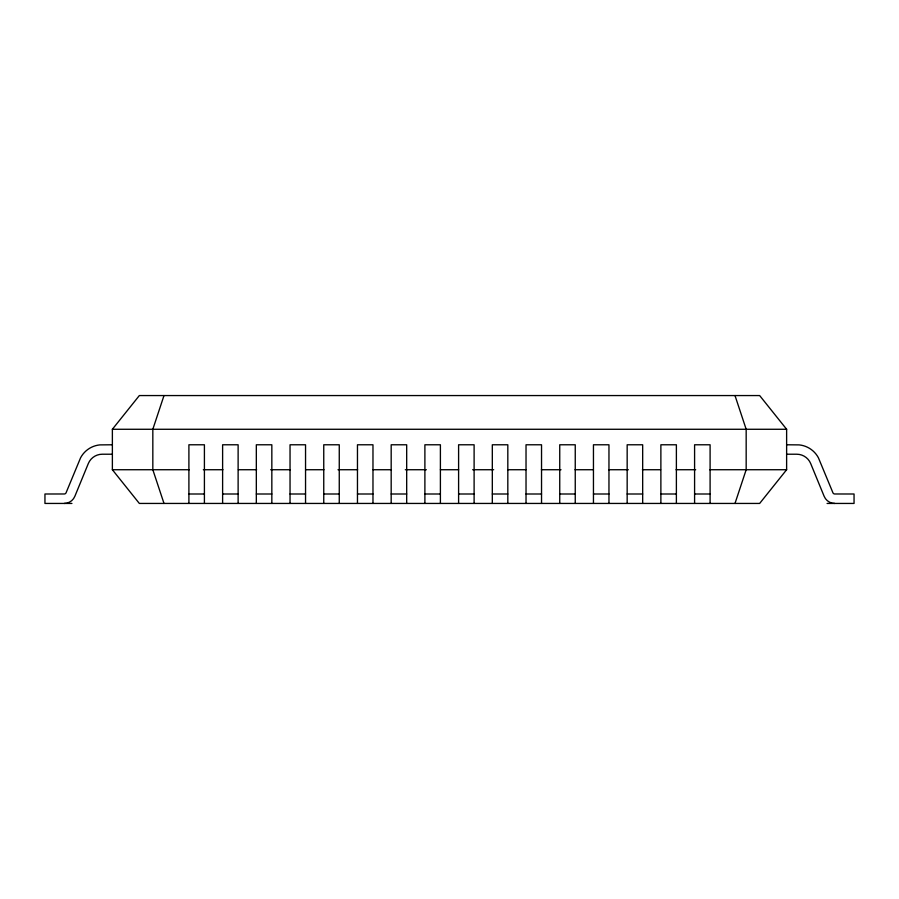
<?xml version="1.0" encoding="UTF-8"?>
<svg xmlns="http://www.w3.org/2000/svg" width="899" height="899" viewBox="0 0 899 899"><rect width="100%" height="100%" fill="white"/><g stroke="black" fill="none" stroke-linecap="round" stroke-linejoin="round"><path stroke-width="1.35" d="M164 395.56L152.83 429.273L152.83 469.728L164 503.44M735 503.44L746.17 469.728L746.17 429.273L735 395.56M112.375 429.273L139.345 395.56L759.655 395.56L786.625 429.273L786.625 469.728L759.655 503.44L139.345 503.44L112.375 469.728L112.375 429.273L786.625 429.273M112.375 444.78L99.845 444.893A24.543 24.543 0 0 0 80.584 457.793L66.02 492.899A2.056 2.056 0 0 1 64.413 493.978L44.95 494.001L44.95 503.44L71.92 503.44M786.625 444.78L799.155 444.893A24.543 24.543 0 0 1 818.416 457.793L832.98 492.899A2.056 2.056 0 0 0 834.587 493.978L854.05 494.001L854.05 503.44L827.08 503.44M112.375 454.22L102.261 454.22A15.092 15.092 0 0 0 88.304 463.569L74.853 496.304A11.507 11.507 0 0 1 64.211 503.44M786.625 454.22L796.739 454.22A15.092 15.092 0 0 1 810.696 463.569L824.147 496.304A11.507 11.507 0 0 0 834.789 503.44M112.375 469.728L189.296 469.728M203.331 469.728L222.963 469.728M238.392 469.728L256.631 469.728M270.655 469.728L290.298 469.728M305.727 469.728L323.955 469.728M337.99 469.728L357.622 469.728M373.051 469.728L391.29 469.728M405.314 469.728L426.351 469.728M440.386 469.728L458.614 469.728M472.649 469.728L493.686 469.728M507.71 469.728L525.949 469.728M541.378 469.728L561.01 469.728M575.045 469.728L593.273 469.728M608.702 469.728L628.345 469.728M642.369 469.728L660.608 469.728M676.037 469.728L695.669 469.728M709.704 469.728L786.625 469.728M188.902 494.001L204.41 494.001M222.615 494.001L238.123 494.001M256.327 494.001L271.835 494.001M290.04 494.001L305.548 494.001M323.752 494.001L339.26 494.001M357.465 494.001L372.973 494.001M391.177 494.001L406.685 494.001M424.89 494.001L440.398 494.001M458.602 494.001L474.11 494.001M492.315 494.001L507.823 494.001M526.027 494.001L541.535 494.001M559.74 494.001L575.248 494.001M593.452 494.001L608.96 494.001M627.165 494.001L642.673 494.001M660.877 494.001L676.385 494.001M694.59 494.001L710.098 494.001M710.098 503.44L710.098 444.78L694.59 444.78L694.59 503.44M676.385 503.44L676.385 444.78L660.877 444.78L660.877 503.44M642.673 503.44L642.673 444.78L627.165 444.78L627.165 503.44M608.96 503.44L608.96 444.78L593.452 444.78L593.452 503.44M575.248 503.44L575.248 444.78L559.74 444.78L559.74 503.44M541.535 503.44L541.535 444.78L526.027 444.78L526.027 503.44M507.823 503.44L507.823 444.78L492.315 444.78L492.315 503.44M474.11 503.44L474.11 444.78L458.602 444.78L458.602 503.44M440.398 503.44L440.398 444.78L424.89 444.78L424.89 503.44M406.685 503.44L406.685 444.78L391.177 444.78L391.177 503.44M372.973 503.44L372.973 444.78L357.465 444.78L357.465 503.44M339.26 503.44L339.26 444.78L323.752 444.78L323.752 503.44M305.548 503.44L305.548 444.78L290.04 444.78L290.04 503.44M271.835 503.44L271.835 444.78L256.327 444.78L256.327 503.44M238.123 503.44L238.123 444.78L222.615 444.78L222.615 503.44M204.41 503.44L204.41 444.78L188.902 444.78L188.902 503.44"/></g></svg>
